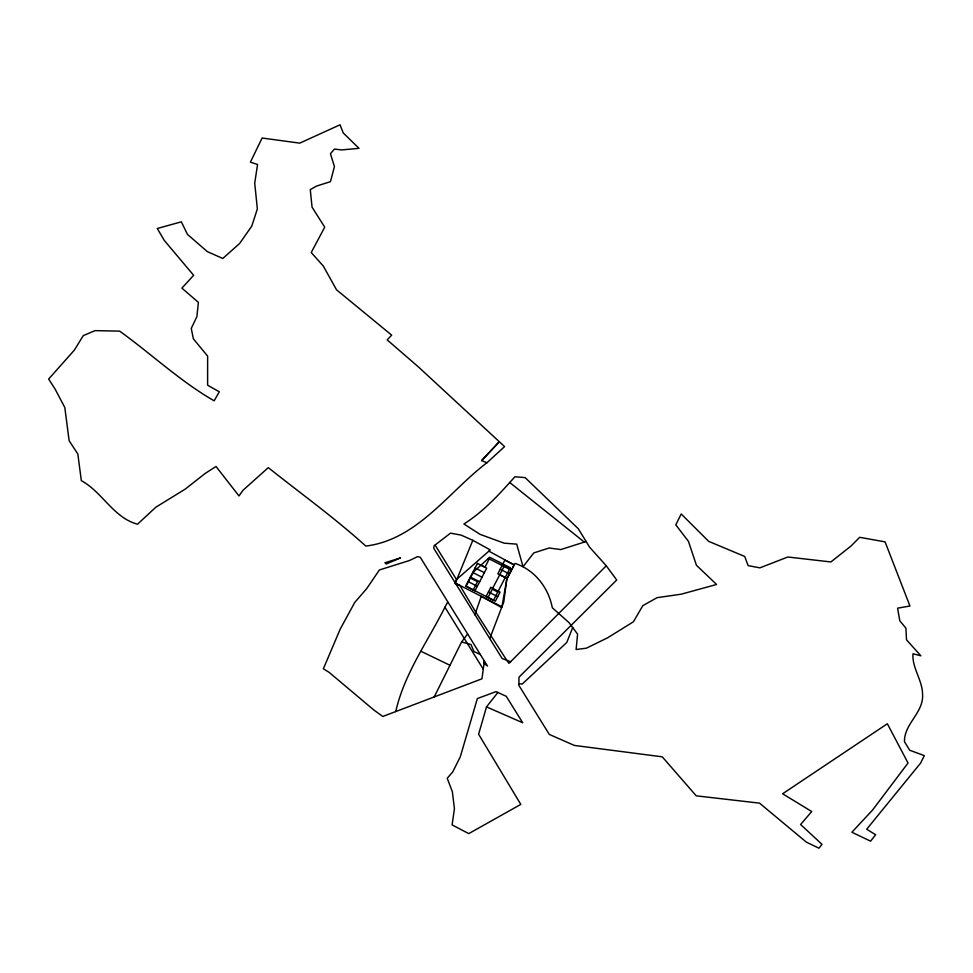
<?xml version="1.0" encoding="UTF-8"?>
<svg xmlns="http://www.w3.org/2000/svg" width="973" height="973" viewBox="0 0 973 973"><rect width="100%" height="100%" fill="white"/><g stroke="black" fill="none" stroke-linecap="round" stroke-linejoin="round"><path stroke-width="1.46" d="M606.264 565.787L616.724 580.005L518.974 677.196L518.925 685.466L549.331 734.445L574.35 745.427L662.26 756.824L696.23 795.829L759.536 803.139L806.313 842.107L818.938 848.201L822.027 844.382L800.609 824.496L811.725 811.531L782.62 793.773L887.352 723.754L908.028 763.027L872.526 810.095L851.886 832.243L870.58 841.171L875.615 834.749L866.7 829.215L920.519 763.197L924.35 755.644L909.731 750.256L904.476 741.73C904.014 723.681 923.876 712.686 922.586 694.272C922.38 679.981 911.896 667.806 912.99 653.771L920.872 655.802L906.508 639.82L905.924 628.169L899.794 620.774L897.58 608.174L909.95 606.009L885.089 541.888L859.67 537.303L851.059 545.999L830.869 561.956L787.826 557.006L759.889 567.855L748.115 565.617L744.734 556.471L708.697 541.365L681.197 513.975L675.797 524.848L688.47 541.377L696.4 565.216L716.59 584.481L681.222 594.187L657.055 597.677L642.812 605.656L633.435 621.771L607.748 637.729L586.391 648.188L576.113 649.514L577.585 634.128L569.071 622.671L552.323 607.772C548.468 587.668 534.761 569.874 515.021 563.391L506.824 579.02L501.946 606.811L455.34 583.095L472.817 540.319L461.068 535.089L450.499 533.143L434.019 545.853L433.788 548.334L502.129 658.49L510.606 661.749L606.264 565.787L589.602 547.191L578.303 528.765L525.14 477.609L514.912 476.758C499.441 494.053 483.739 511.53 463.902 523.973L480.005 534.323L504.111 543.165L516.724 544.138L523.036 566.712L533.776 552.932L549.1 547.994L560.849 549.563L586.257 541.475M506.824 579.02L503.759 601.995L489.76 638.592M483.265 669.217L484.372 661.044L420.324 557.371L417.648 556.592L409.438 560.521L379.385 569.971L366.639 588.714L354.744 602.433L340.161 629.227L323.352 668.816L328.996 672.258L373.96 710.095L382.815 716.469L481.963 678.801L483.265 669.217L444.941 607.213L447.665 602.129M486.512 706.885L478.607 734.226L520.798 804.403L468.755 833.618L452.117 824.909L454.427 808.648L452.348 791.621L447.203 778.278L452.713 771.917L460.302 756.787L477.366 698.541L496.072 691.633L506.288 696.34L522.696 722.757L486.512 706.885L497.896 692.46M395.743 711.567C404.342 673.523 427.706 641.535 444.941 607.213M472.817 540.319L490.27 549.927L456.507 579.555L455.182 583.581L459.876 585.405L475.833 612.212L506.763 660.29L508.915 663.331L510.606 661.749M467.563 634.031L461.591 641.961L434.128 697.118M474.848 614.839L481.27 596.291L501.654 607.566M572.708 627.549L566.773 642.46L522.185 684.092L518.925 683.691M473.243 589.906L477.488 581.696L470.312 578.047M489.237 558.928L484.98 567.162L480.978 565.118M488.069 597.458L492.314 589.237L497.775 592.01M492.642 588.349L504.063 566.468M514.121 564.875L507.091 578.497L497.823 573.79L504.853 560.168L514.121 564.875L488.884 551.156M499.295 441.693L481.635 460.582L486.95 462.759L504.573 446.583L418.183 366.712L387.181 339.893L391.669 335.15L336.524 289.808L323.291 266.03L311.238 252.53L324.727 227.147L312.065 207.2L310.278 189.638L316.432 186.098L330.455 181.671L334.432 166.529L330.419 153.734L334.457 149.076L341.645 149.927L359.013 148.334L343.262 132.96L340.039 124.799L299.733 143.14L262.126 138.02L250.377 162.163L257.553 164.461L254.719 183.216L257.358 208.927L251.739 226.198L239.577 243.53L222.781 258.465L207.358 251.642L187.473 234.408L181.343 221.832L157.261 228.497L164.267 240.404L193.639 275.298L181.89 288.13L198.395 302.36L196.887 316.614L191.267 328.4L193.372 338.835L207.638 356.082L207.614 385.186L219.29 391.791L214.157 400.815C180.127 381.258 151.423 353.977 119.643 331.136L95.038 330.638L83.264 335.612L74.349 350.134L48.65 379.056L55.108 389.078L64.814 407.517L69.132 440.72L77.84 454.002L81.331 480.638C102.554 492.253 113.537 517.818 137.534 524.204L155.862 507.188L185.186 489.151L205.218 473.413L216.018 466.493L238.993 495.938L243.031 490.246L268.293 467.648C300.912 493.579 334.834 518.062 365.812 546.072C417.393 539.662 448.456 492.034 486.914 462.722M481.671 460.606L499.331 441.73M461.591 641.961L470.993 644.527L474.009 651.582L480.358 654.561M421.041 651.326L449.745 665.167M502.506 564.705L511.774 569.424M488.312 558.453L509.524 569.241M500.171 569.241L509.438 573.961M499.806 574.702L505.267 577.488M475.092 567.952L484.359 572.671M472.744 572.489L482.012 577.208M470.409 577.038L479.677 581.745M468.062 581.574L477.329 586.293M488.446 591.949L497.714 596.668M509.657 482.462L584.359 542.119M435.126 545.135L456.507 579.555M484.372 661.044L484.067 663.355L487.497 666.055L484.372 661.044M477.439 563.416L465.714 586.111L474.982 590.83L486.707 568.123L477.439 563.416M473.462 571.942L466.079 586.257L493.53 600.232L510.29 567.745L489.65 557.249L473.462 571.942M490.793 587.412L486.111 596.485L495.366 601.205L500.061 592.119L490.793 587.412M400.426 557.93L386.281 563.999L384.894 562.771L400.426 557.93"/></g></svg>
